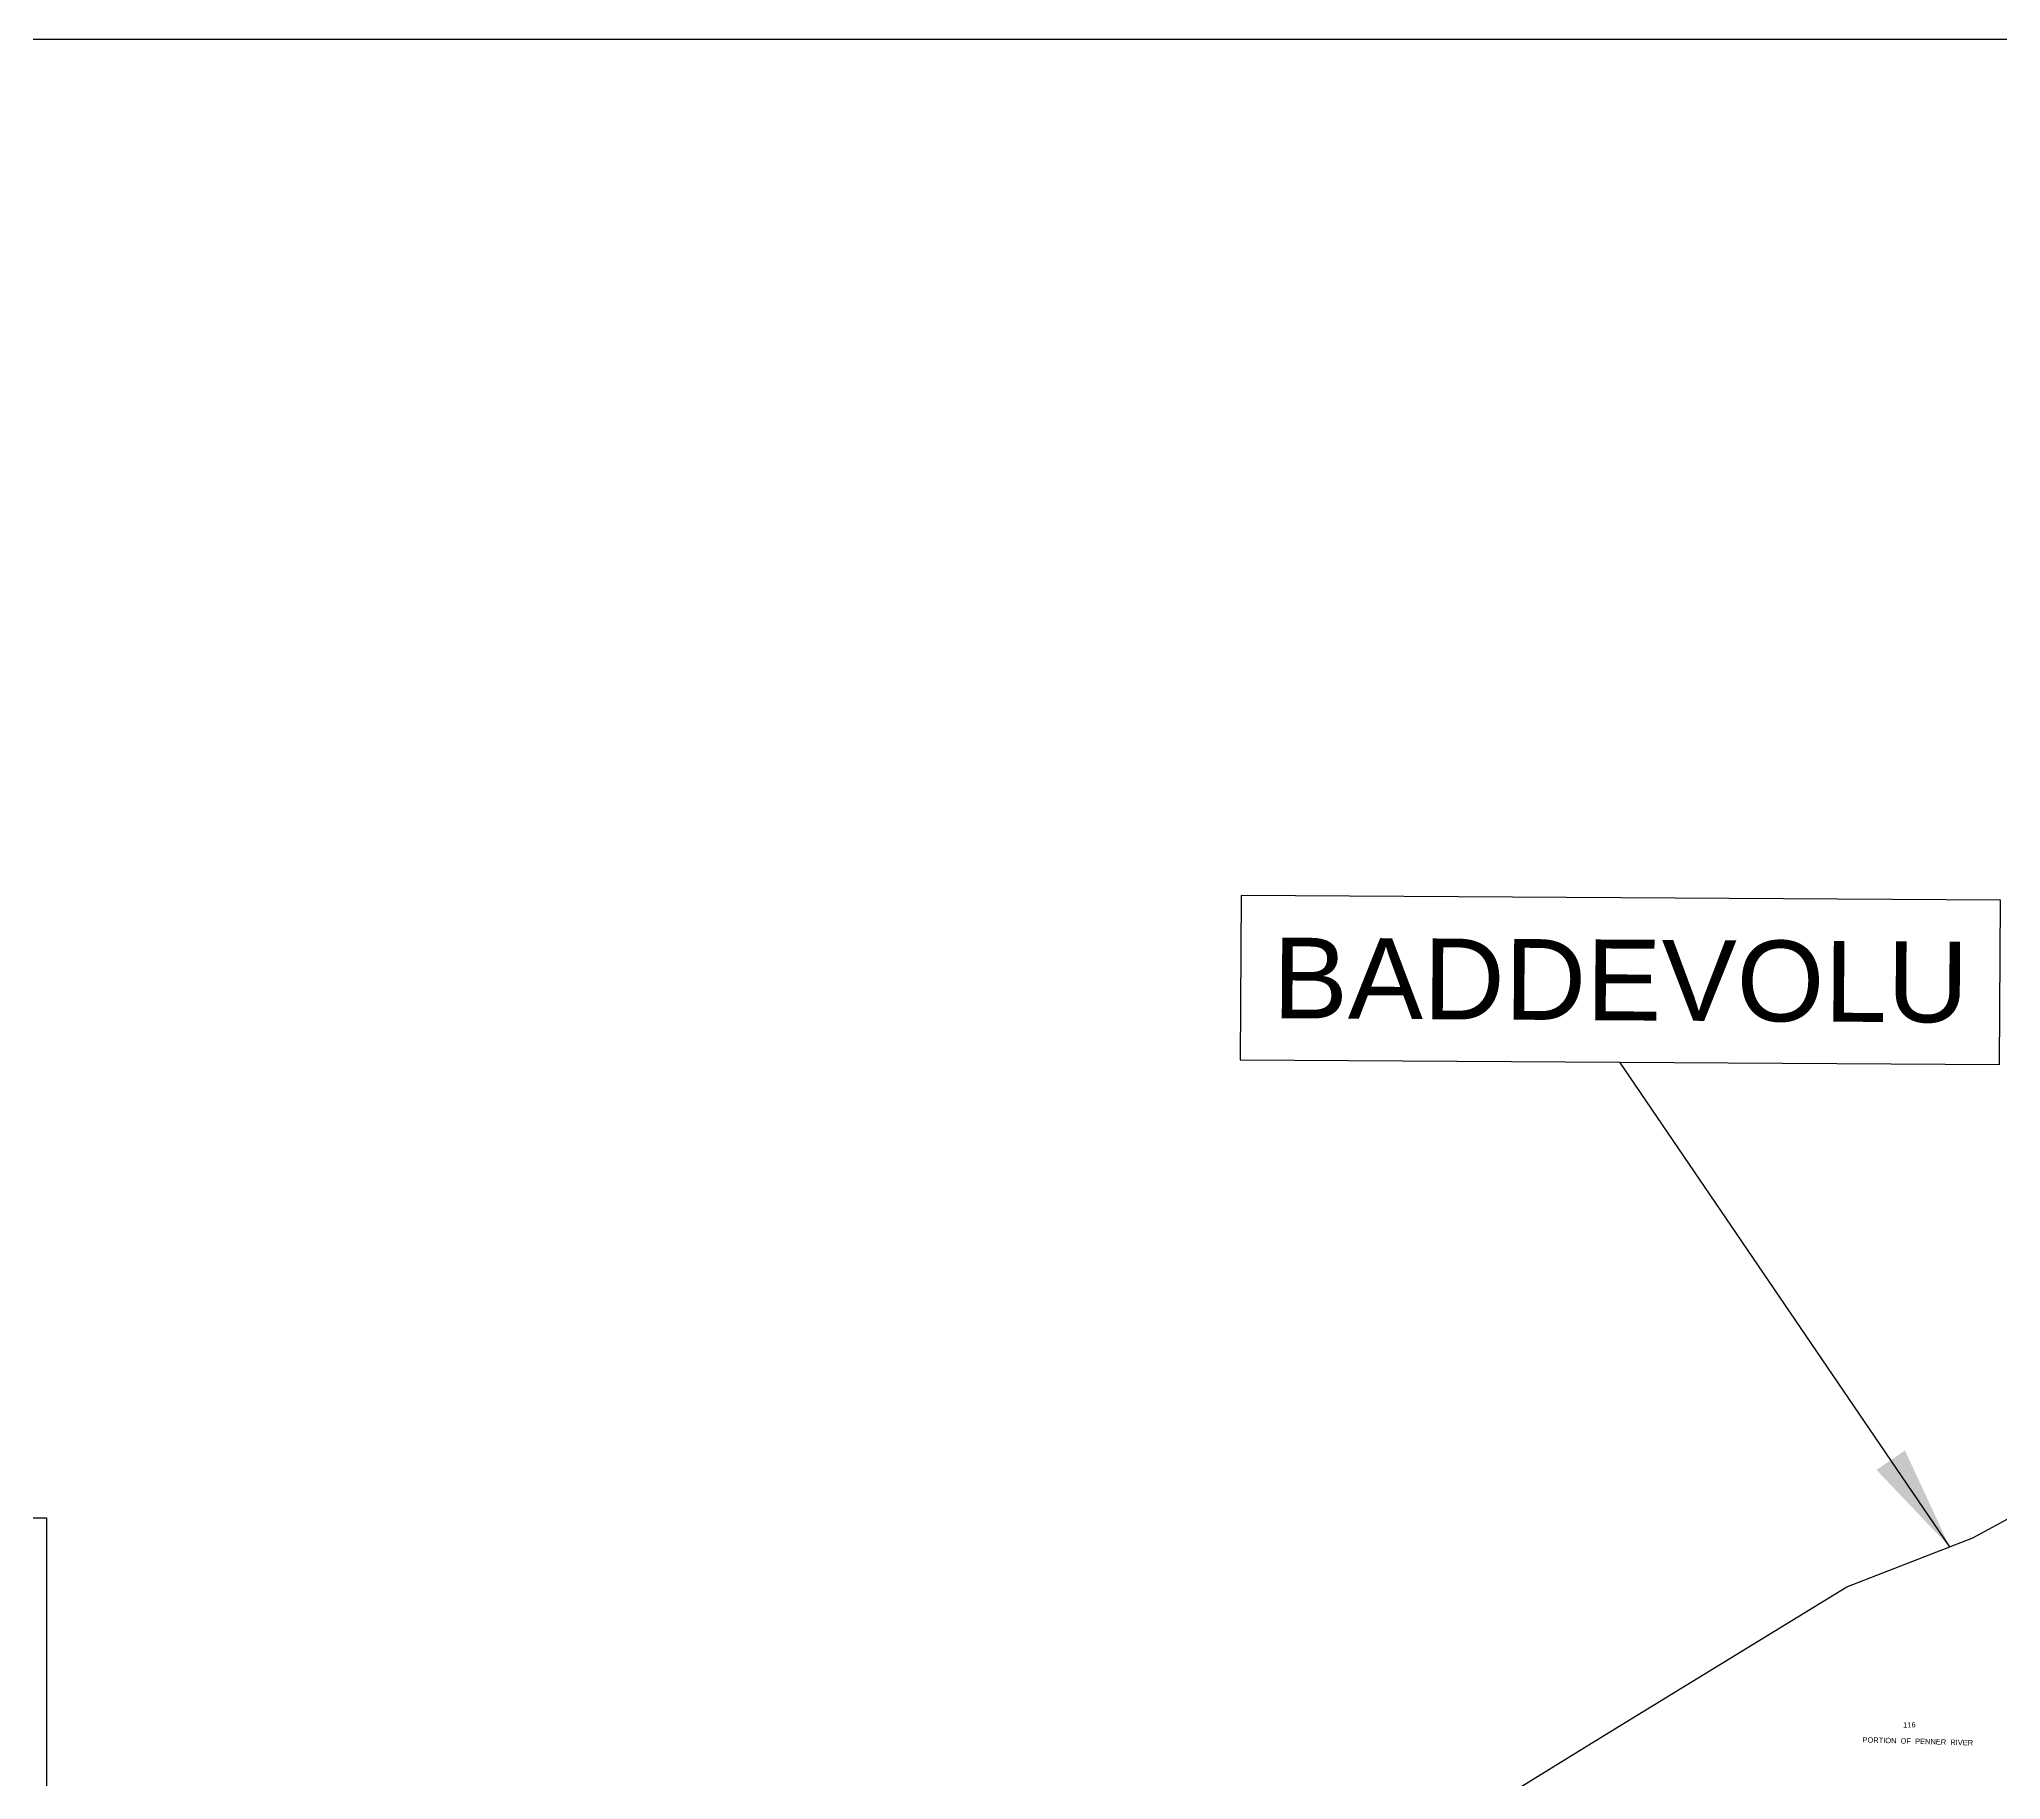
# Model space of a CAD drawing. Header units: inches. Extents: x 304037 to 460575, y 1453943 to 1639883.
# Drawn here: x 321800 to 325543, y 1606625 to 1609948 of the extents above; entities that cross this region are included whole.
import ezdxf

# ---------------------------------------------------------------- set-up
doc = ezdxf.new("R2010")
doc.units = ezdxf.units.IN
doc.header["$MEASUREMENT"] = 0
for name, color, linetype in [('SQUAREWELL', 5, 'Continuous'), ('SURVEY_BND', 7, 'Continuous'), ('TEXT', 7, 'Continuous'), ('WATER_BODY', 4, 'Continuous')]:
    doc.layers.add(name, color=color, linetype=linetype)
doc.styles.get("Standard").update_dxf_attribs({"font": 'arial.ttf'})
doc.dimstyles.new('30M', dxfattribs={"dimtxt": 0.18, "dimasz": 200, "dimexe": 0.18, "dimexo": 0.0625, "dimgap": 0.09, "dimtad": 0, "dimtih": 1, "dimtoh": 1, "dimdec": 4, "dimzin": 0, "dimdsep": 46, "dimtxsty": 'Standard', "dimcen": 0.09, "dimadec": 0, "dimazin": 0, "dimtfac": 1, "dimtdec": 4, "dimtofl": 0, "dimtmove": 0, "dimatfit": 3, "dimfxl": 0, "dimtolj": 1, "dimtzin": 0, "dimarcsym": 0})

# ---------------------------------------------------------------- blocks, each defined once
blk = doc.blocks.new('BADDEVOLU')
at = {"layer": 'WATER_BODY', "linetype": 'ByBlock'}
blk.add_lwpolyline([(-347.18, 62.95), (-372, 108.71), (-403, 172.48), (-333.34, 229.09), (-235.32, 286.91), (-120.54, 354.21), (-61.05, 375.95), (34.48, 425.49), (142.29, 496.19), (174.63, 520.15), (223.57, 444.7), (266.24, 378.95)], dxfattribs=at)
at = {"layer": 'TEXT', "linetype": 'ByBlock'}
blk.add_text('116', height=2.5, dxfattribs=at).set_placement((-95.34, 287.77))
blk.add_text('PORTION  OF  PENNER  RIVER', height=2.5, rotation=357.32022, dxfattribs=at).set_placement((-114.56, 281.18))

msp = doc.modelspace()

# ---------------------------------------------------------------- linework, layer by layer
at = {"color": 0}
msp.add_lwpolyline([(310653.5, 1581572.4), (310653.5, 1609947.6), (351372, 1609947.6), (351372, 1581572.4)], close=True, dxfattribs=at)
at = {"layer": 'SQUAREWELL'}
msp.add_lwpolyline([(324091.5, 1607999.6), (325540.5, 1607990.8), (325542.4, 1608304.4), (324093.4, 1608313.2)], close=True, dxfattribs=at)
at = {"layer": 'WATER_BODY', "color": 0}
msp.add_lwpolyline([(311984.8, 1607125.4), (321813.8, 1607125.4), (321813.8, 1606333.2), (311984.8, 1606333.2)], close=True, dxfattribs=at)

# ---------------------------------------------------------------- block references
at = {"layer": 'SURVEY_BND', "linetype": 'ByBlock', "xscale": 4.075461441823986, "yscale": 4.075461441854713, "zscale": 4.075461441827573, "rotation": 1.112929297650649}
msp.add_blockref('BADDEVOLU', (325768.2, 1605559.9), dxfattribs=at)

# ---------------------------------------------------------------- texts
at = {"layer": 'SQUAREWELL', "color": 1, "linetype": 'ByBlock'}
msp.add_text('BADDEVOLU', height=154.11, rotation=359.6509, dxfattribs=at).set_placement((324153.3, 1608078.9))

# ---------------------------------------------------------------- leaders
msp.add_leader([(325445.6, 1607069.9), (324816, 1607995.2)], dimstyle='30M', override={"dimgap": 0.09, "dimtad": 0})

doc.saveas('drawing.dxf')
